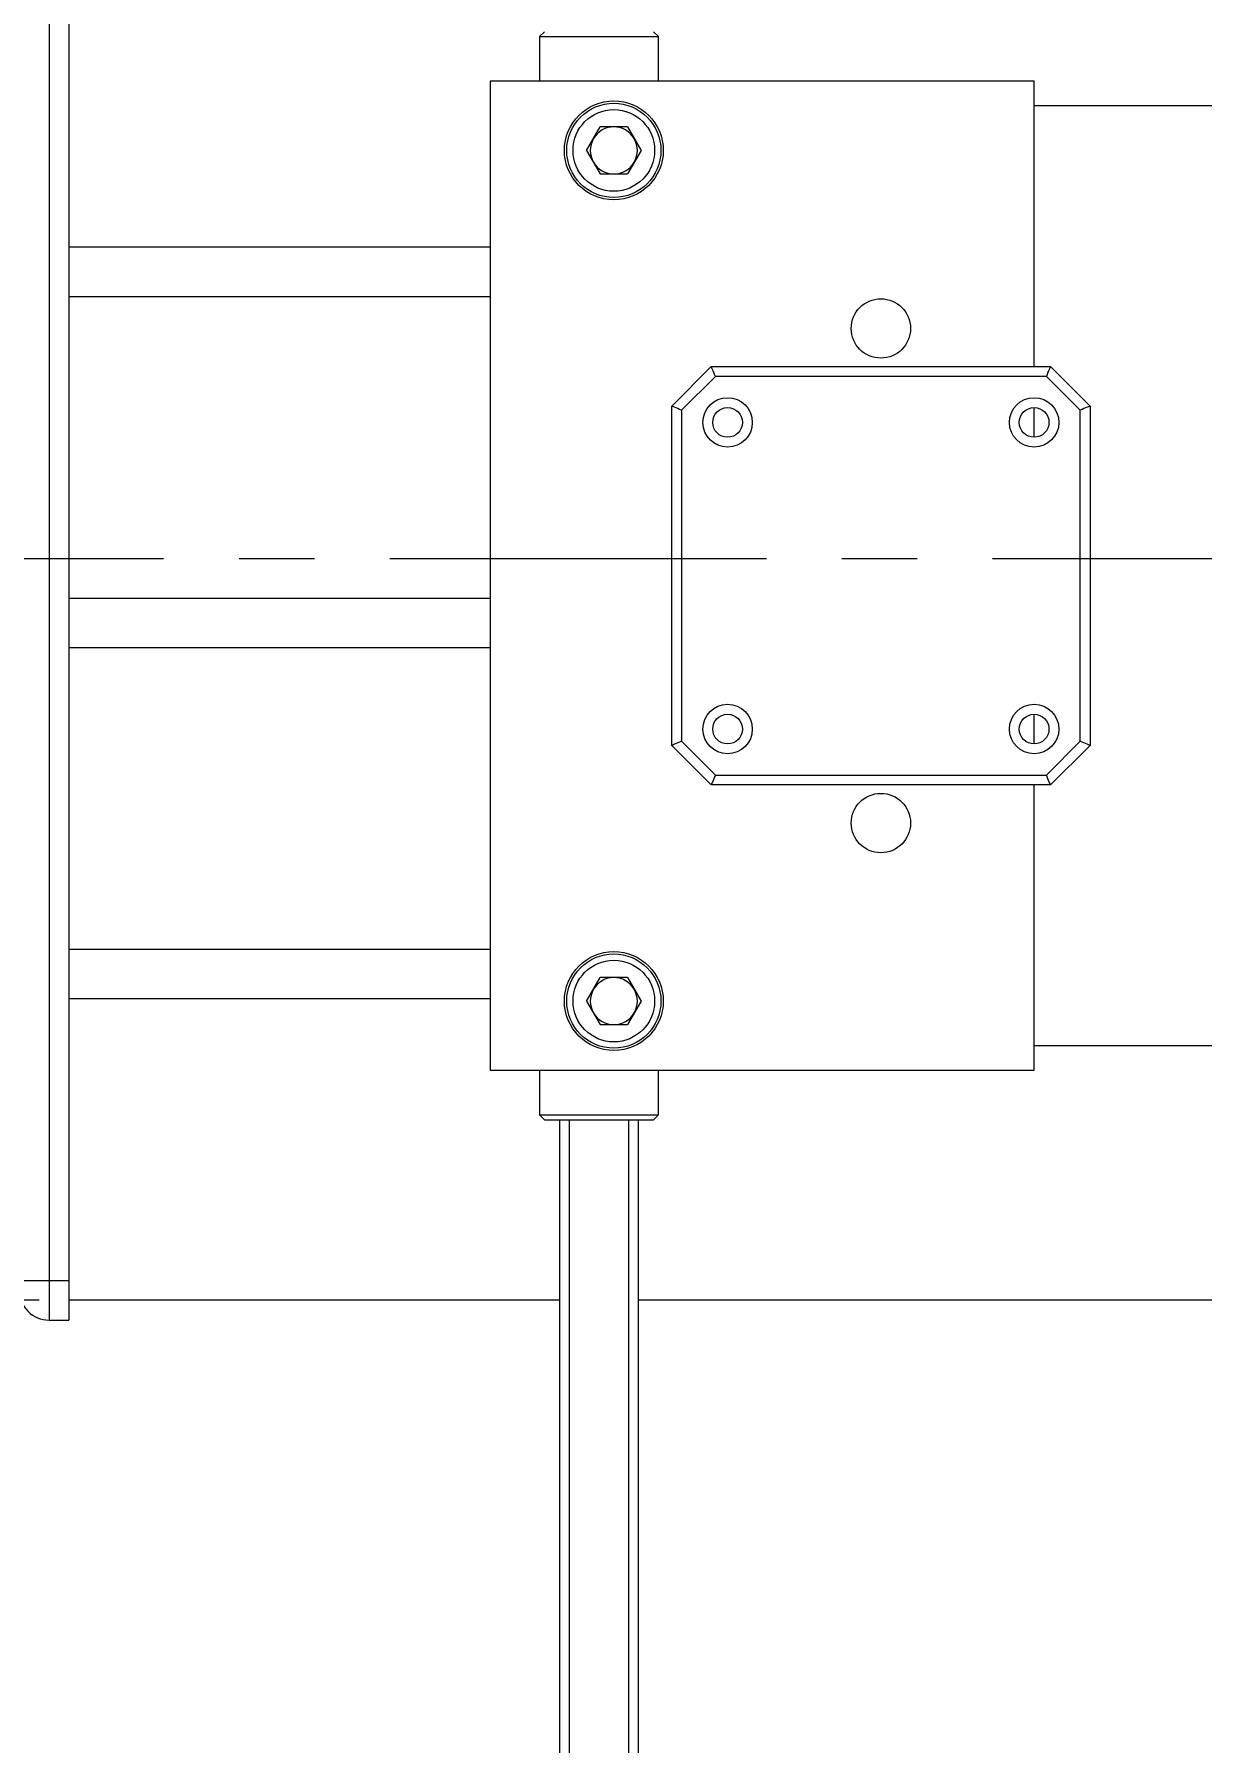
# Model space of a CAD drawing. Header units: millimetres. Extents: x 0 to 594, y 0 to 420.
# Drawn here: x 163.4 to 202.8, y 57.8 to 115.4 of the extents above; entities that cross this region are included whole.
import ezdxf

# ---------------------------------------------------------------- set-up
doc = ezdxf.new("R2010")
doc.units = ezdxf.units.MM
doc.linetypes.add('CENTERX2', pattern=[20.32, 12.7, -2.54, 2.54, -2.54])
doc.styles.add('SLDTEXTSTYLE0', font='TXT', dxfattribs={"width": 0.75})
doc.dimstyles.new('SLDDIMSTYLE1', dxfattribs={"dimtxt": 3.5, "dimasz": 3.302, "dimexe": 0, "dimexo": 0.0625, "dimgap": 0.875, "dimtad": 1, "dimlfac": 3, "dimrnd": 1e-09, "dimzin": 12, "dimdsep": 46, "dimtxsty": 'SLDTEXTSTYLE0', "dimsah": 1, "dimcen": 0.09, "dimadec": 0, "dimazin": 3, "dimtfac": 1, "dimtofl": 0, "dimtmove": 0, "dimatfit": 3, "dimfxl": 0, "dimfrac": 2, "dimtolj": 1, "dimtzin": 12, "dimarcsym": 0})

# ---------------------------------------------------------------- blocks, each defined once
blk = doc.blocks.new('*D20')
at = {"color": 7, "linetype": 'Continuous', "lineweight": 0}
for p, q in [((163.589, 189.373), (63.793, 189.373)), ((64.793, 189.373), (64.793, 72.706)), ((163.589, 72.706), (63.793, 72.706))]:
    blk.add_line(p, q, dxfattribs=at)
for points in [[(64.793, 189.373), (64.285, 186.071), (65.301, 186.071)], [(64.793, 72.706), (65.301, 76.008), (64.285, 76.008)]]:
    blk.add_solid(points, dxfattribs=at)
at = {"color": 7, "linetype": 'Continuous', "lineweight": 0, "insert": (60.282, 125.738, -40.608), "char_height": 3.5, "attachment_point": 1, "rotation": 90, "style": 'SLDTEXTSTYLE0'}
blk.add_mtext('350', dxfattribs=at)

msp = doc.modelspace()

# ---------------------------------------------------------------- linework, layer by layer
at = {"color": 7, "linetype": 'Continuous', "lineweight": 15}
for p, q in [((163.9224, 188.706), (163.9224, 73.3727)), ((164.5891, 188.706), (164.5891, 73.3727)), ((180.6266, 115.4575), (180.4599, 115.2908)), ((180.4599, 115.2908), (180.4599, 113.7908)), ((180.4599, 115.2908), (184.4599, 115.2908)), ((184.4599, 115.2908), (184.2933, 115.4575)), ((184.4599, 113.7908), (184.4599, 115.2908)), ((178.7933, 113.7908), (178.7933, 80.4575)), ((197.1266, 113.7908), (178.7933, 113.7908)), ((197.1266, 104.1741), (197.1266, 113.7908)), ((212.6266, 112.9575), (197.1266, 112.9575)), ((182.0434, 111.4575), (182.5016, 112.2512)), ((183.4182, 112.2512), (182.5016, 112.2512)), ((183.4182, 112.2512), (183.8765, 111.4575)), ((182.0434, 111.4575), (182.5016, 110.6637)), ((183.8765, 111.4575), (183.4182, 110.6637)), ((182.5016, 110.6637), (183.4182, 110.6637)), ((164.5891, 108.206), (178.7933, 108.206)), ((164.5891, 106.5393), (178.7933, 106.5393)), ((184.9099, 102.8408), (186.2433, 104.1741)), ((186.3814, 103.8408), (185.2433, 102.7027)), ((186.2433, 104.1741), (197.6765, 104.1741)), ((197.5385, 103.8408), (186.3814, 103.8408)), ((198.6766, 102.7027), (197.5385, 103.8408)), ((197.6765, 104.1741), (199.0099, 102.8408)), ((184.9099, 91.4075), (184.9099, 102.8408)), ((185.2433, 102.7027), (185.2433, 91.5456)), ((197.1266, 101.7908), (197.1266, 102.7908)), ((198.6766, 91.5456), (198.6766, 102.7027)), ((199.0099, 102.8408), (199.0099, 91.4075)), ((164.5891, 96.3727), (178.7933, 96.3727)), ((164.5891, 94.706), (178.7933, 94.706)), ((197.1266, 91.4575), (197.1266, 92.4575)), ((186.2433, 90.0741), (184.9099, 91.4075)), ((185.2433, 91.5456), (186.3814, 90.4075)), ((197.5385, 90.4075), (198.6766, 91.5456)), ((199.0099, 91.4075), (197.6765, 90.0741)), ((186.3814, 90.4075), (197.5385, 90.4075)), ((197.6765, 90.0741), (186.2433, 90.0741)), ((197.1266, 80.4575), (197.1266, 90.0741)), ((164.5891, 84.5393), (178.7933, 84.5393)), ((182.0434, 82.7908), (182.5016, 83.5846)), ((183.4182, 83.5846), (182.5016, 83.5846)), ((183.4182, 83.5846), (183.8765, 82.7908)), ((164.5891, 82.8727), (178.7933, 82.8727)), ((182.0434, 82.7908), (182.5016, 81.9971)), ((183.8765, 82.7908), (183.4182, 81.9971)), ((182.5016, 81.9971), (183.4182, 81.9971)), ((197.1266, 81.2908), (212.6266, 81.2908)), ((178.7933, 80.4575), (197.1266, 80.4575)), ((180.4599, 80.4575), (180.4599, 78.9575)), ((184.4599, 78.9575), (184.4599, 80.4575)), ((180.4599, 78.9575), (180.6266, 78.7908)), ((180.4599, 78.9575), (184.2117, 78.9575)), ((184.2117, 78.9575), (184.4599, 78.9575)), ((184.2933, 78.7908), (184.4599, 78.9575)), ((180.6266, 78.7908), (184.0657, 78.7908)), ((181.1266, 78.7908), (181.1266, 51.8813)), ((181.4599, 78.7908), (181.4599, 51.706)), ((183.4599, 51.706), (183.4599, 78.7908)), ((183.7933, 51.8813), (183.7933, 78.7908)), ((184.0657, 78.7908), (184.2933, 78.7908)), ((162.9224, 73.3727), (163.9224, 73.3727)), ((163.9224, 73.3727), (163.9224, 72.0393)), ((163.9224, 73.3727), (164.5891, 73.3727)), ((164.5891, 73.3727), (164.5891, 72.0393)), ((181.1266, 72.706), (164.5891, 72.706)), ((247.9224, 72.706), (183.7933, 72.706)), ((163.9224, 72.0393), (164.5891, 72.0393))]:
    msp.add_line(p, q, dxfattribs=at)
at = {"color": 7, "linetype": 'CENTERX2', "lineweight": 0}
msp.add_line((94.1266, 97.706), (269.0257, 97.706), dxfattribs=at)
at = {"color": 7, "linetype": 'Continuous', "lineweight": 15, "flags": 128}
for points in [[(186.3814, 103.8408), (186.3544, 103.9058), (186.3285, 103.9684), (186.3046, 104.026), (186.2837, 104.0765), (186.2666, 104.118), (186.2538, 104.1488), (186.2459, 104.1677), (186.2433, 104.1741)], [(197.6765, 104.1741), (197.6739, 104.1677), (197.666, 104.1488), (197.6533, 104.118), (197.6361, 104.0765), (197.6152, 104.026), (197.5913, 103.9684), (197.5654, 103.9058), (197.5385, 103.8408)], [(185.2433, 102.7027), (185.1782, 102.7296), (185.1157, 102.7555), (185.0581, 102.7794), (185.0075, 102.8003), (184.9661, 102.8175), (184.9353, 102.8303), (184.9163, 102.8381), (184.9099, 102.8408)], [(199.0099, 102.8408), (199.0035, 102.8381), (198.9845, 102.8303), (198.9537, 102.8175), (198.9123, 102.8003), (198.8618, 102.7794), (198.8041, 102.7555), (198.7416, 102.7296), (198.6766, 102.7027)], [(185.2433, 91.5456), (185.1782, 91.5186), (185.1157, 91.4927), (185.0581, 91.4689), (185.0075, 91.4479), (184.9661, 91.4308), (184.9353, 91.418), (184.9163, 91.4102), (184.9099, 91.4075)], [(199.0099, 91.4075), (199.0035, 91.4102), (198.9845, 91.418), (198.9537, 91.4308), (198.9123, 91.4479), (198.8618, 91.4689), (198.8041, 91.4927), (198.7416, 91.5186), (198.6766, 91.5456)], [(186.3814, 90.4075), (186.3544, 90.3424), (186.3285, 90.2799), (186.3046, 90.2223), (186.2837, 90.1718), (186.2666, 90.1303), (186.2538, 90.0995), (186.2459, 90.0805), (186.2433, 90.0741)], [(197.6765, 90.0741), (197.6739, 90.0805), (197.666, 90.0995), (197.6533, 90.1303), (197.6361, 90.1718), (197.6152, 90.2223), (197.5913, 90.2799), (197.5654, 90.3424), (197.5385, 90.4075)]]:
    msp.add_lwpolyline(points, dxfattribs=at)
at = {"color": 7, "linetype": 'Continuous', "lineweight": 15}
for centre, radius in [((182.9599, 111.4575), 1.6667), ((182.9599, 111.4575), 1.5875), ((182.9599, 111.4575), 1.3758), ((191.9599, 105.4575), 1), ((186.7933, 102.2908), 0.8333), ((197.1266, 102.2908), 0.8333), ((186.7933, 102.2908), 0.5), ((197.1266, 102.2908), 0.5), ((186.7933, 91.9575), 0.8333), ((197.1266, 91.9575), 0.8333), ((186.7933, 91.9575), 0.5), ((197.1266, 91.9575), 0.5), ((191.9599, 88.7908), 1), ((182.9599, 82.7908), 1.6667), ((182.9599, 82.7908), 1.5875), ((182.9599, 82.7908), 1.3758)]:
    msp.add_circle(centre, radius, dxfattribs=at)
for centre, radius, start, end in [((182.9599, 111.4575), 0.7938, 150, 210), ((182.9599, 111.4575), 0.7938, 90, 150), ((182.9599, 111.4575), 0.7938, 30, 90), ((182.9599, 111.4575), 0.7937, 330, 30), ((182.9599, 111.4575), 0.7938, 210, 270), ((182.9599, 111.4575), 0.7937, 270, 330), ((182.9599, 82.7908), 0.7938, 90, 150), ((182.9599, 82.7908), 0.7938, 30, 90), ((182.9599, 82.7908), 0.7938, 150, 210), ((182.9599, 82.7908), 0.7938, 330, 30), ((182.9599, 82.7908), 0.7938, 210, 270), ((182.9599, 82.7908), 0.7938, 270, 330), ((163.9224, 73.0393), 1, 180, 270)]:
    msp.add_arc(centre, radius, start, end, dxfattribs=at)

# ---------------------------------------------------------------- dimensions: what is measured, and where the dimension line sits
at = {"color": 7, "linetype": 'Continuous', "lineweight": 0}
dim = msp.add_linear_dim(base=(64.7933, 72.706), p1=(164.5891, 189.3727), p2=(164.5891, 72.706), angle=90, dimstyle='SLDDIMSTYLE1', dxfattribs=at)
dim.commit()
dim.dimension.update_dxf_attribs({"geometry": '*D20', "text_midpoint": (64.7933, 131.0393), "dimtype": 160})

doc.saveas('drawing.dxf')
